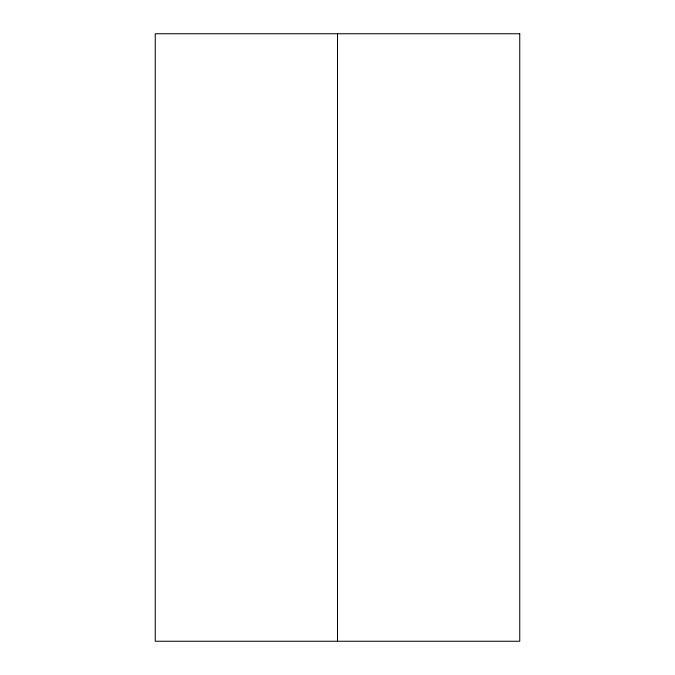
<?xml version="1.0" encoding="UTF-8"?>
<svg xmlns="http://www.w3.org/2000/svg" width="675" height="675" viewBox="0 0 675 675"><rect width="100%" height="100%" fill="white"/><g stroke="black" fill="none" stroke-linecap="round" stroke-linejoin="round"><path stroke-width="1.01" d="M337.5 33.75L337.5 641.25M519.75 33.75L155.25 33.75L155.25 641.25L519.75 641.25L519.75 33.75"/></g></svg>
